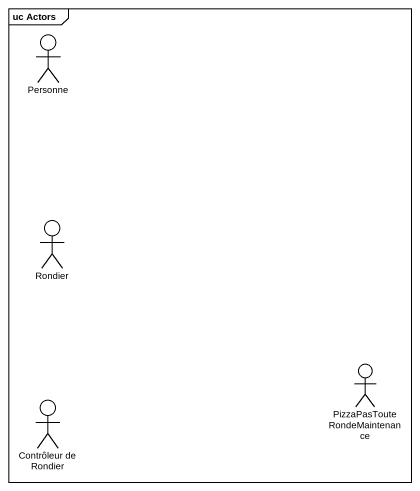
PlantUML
@startuml
mainframe uc Actors
actor Personne
actor Rondier
actor "PizzaPasTouteRondeMaintenance" as PizzaPasTouteRondeMaintenanc
actor "Contrôleur de Rondier" as Contrôleur_de_Rondier
@enduml
